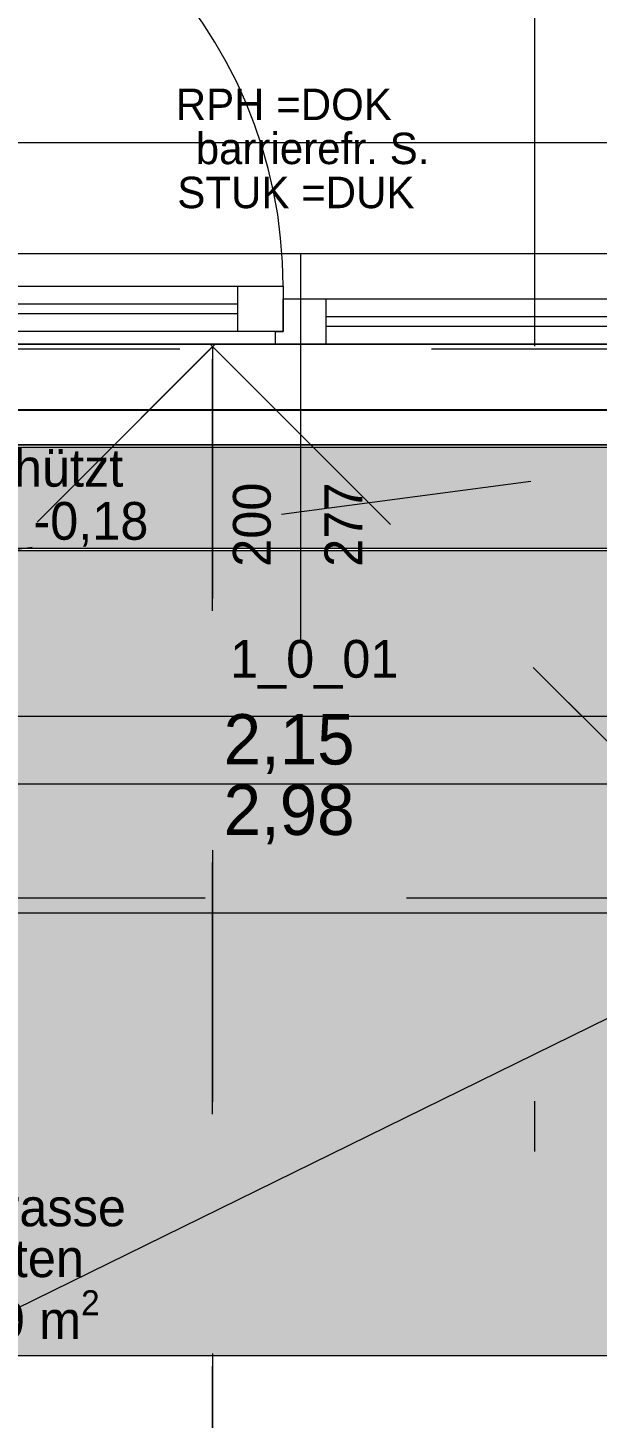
# Model space of a CAD drawing. Header units: metres. Extents: x -3.9 to 83, y -38 to 6.2.
# Drawn here: x 10.623 to 11.754, y -17.004 to -14.242 of the extents above; entities that cross this region are included whole.
import ezdxf

# ---------------------------------------------------------------- set-up
doc = ezdxf.new("R2010")
doc.units = ezdxf.units.M
doc.header["$MEASUREMENT"] = 0
for name, pattern in [('Achse', [0.004, 0.002, -0.001, 0, -0.001]), ('Baufluchtlinie', [0.013, 0.008, -0.005]), ('Schnittlinie', [0.006, 0.003, -0.0015, 0, -0.0015]), ('Untersicht', [0.001, 0.0005, -0.0005])]:
    doc.linetypes.add(name, pattern=pattern)
for name, color, linetype in [('0._EG PP_2_000 Achsraster', 7, 'Continuous'), ('0._EG PP_2_110 Wand Aussen', 7, 'Continuous'), ('0._EG PP_2_210 Decke', 7, 'Continuous'), ('0._EG PP_2_220 Bodenaufbau', 7, 'Continuous'), ('0._EG PP_2_221 Bodenaufbau - Abdichtung', 7, 'Continuous'), ('0._EG PP_2_221 Bodenaufbau - Terrassenbelag', 7, 'Continuous'), ('0._EG PP_2_240 Unterdämmung', 7, 'Continuous'), ('0._EG PP_2_611 Entwässerung', 7, 'Continuous'), ('0._EG PP_2_851 Marker Schnitt', 7, 'Continuous'), ('0._EG PP_2_950 Polierplan Bemaßung', 7, 'Continuous'), ('0._EG PP_2_955 Polierplan Beschriftung', 7, 'Continuous'), ('0._EG PP_2_970 Brandschutz', 7, 'Continuous'), ('0._EG PP_2_Neubau_840 Baulinien', 7, 'Continuous')]:
    doc.layers.add(name, color=color, linetype=linetype)
doc.styles.add('ERSTELLTER_STIL_2', font='')
doc.styles.get('ERSTELLTER_STIL_2').set_extended_font_data('Eurostile')

msp = doc.modelspace()

# ---------------------------------------------------------------- hatches: boundary and pattern name
at = {"layer": '0._EG PP_2_221 Bodenaufbau - Terrassenbelag', "linetype": 'Continuous', "lineweight": 0, "true_color": 0x111111}
msp.add_hatch(color=250, dxfattribs=at).paths.add_polyline_path([(7.42, -15.075), (6.94, -15.075), (6.94, -16.88), (12.23, -16.88), (12.23, -15.28), (9.96, -15.28), (9.96, -15.075), (8.83, -15.075), (8.83, -15.28), (7.42, -15.28)])
at = {"layer": '0._EG PP_2_611 Entwässerung', "linetype": 'Continuous', "lineweight": 13, "true_color": 0x89cdad}
msp.add_hatch(color=123, dxfattribs=at).paths.add_polyline_path([(9.965, -15.275), (12.365, -15.275), (12.365, -15.075), (9.965, -15.075)])

# ---------------------------------------------------------------- linework, layer by layer
at = {"layer": '0._EG PP_2_000 Achsraster', "color": 5, "linetype": 'Achse', "lineweight": 0, "ltscale": 1000}
msp.add_line((-1.5, -15), (21, -15), dxfattribs=at)
at = {"layer": '0._EG PP_2_110 Wand Aussen', "color": 7, "linetype": 'Continuous', "lineweight": 13, "ltscale": 1000}
for p, q in [((10.09, -14.69), (12.24, -14.69)), ((11.165, -15.4591), (11.165, -14.69)), ((10.285, -14.755), (11.04, -14.755)), ((11.04, -14.845), (11.04, -14.755)), ((11.04, -14.755), (11.13, -14.755)), ((11.13, -14.755), (11.13, -14.845)), ((10.285, -14.79), (11.04, -14.79)), ((11.13, -14.845), (11.13, -14.78)), ((11.13, -14.78), (11.165, -14.78)), ((11.165, -14.78), (11.215, -14.78)), ((11.215, -14.78), (12.12, -14.78)), ((11.215, -14.78), (11.215, -14.87)), ((11.04, -14.81), (10.285, -14.81)), ((11.215, -14.815), (12.12, -14.815)), ((11.04, -14.845), (10.285, -14.845)), ((11.13, -14.845), (11.04, -14.845)), ((11.115, -14.87), (11.115, -14.845)), ((11.115, -14.845), (11.13, -14.845)), ((12.12, -14.835), (11.215, -14.835)), ((11.115, -14.87), (10.21, -14.87)), ((11.165, -14.87), (11.115, -14.87)), ((11.215, -14.87), (11.165, -14.87)), ((12.12, -14.87), (11.215, -14.87)), ((10.165, -15.07), (12.165, -15.07))]:
    msp.add_line(p, q, dxfattribs=at)
at = {"layer": '0._EG PP_2_110 Wand Aussen', "color": 8, "linetype": 'Continuous', "lineweight": 0, "ltscale": 1000}
msp.add_arc((10.195, -14.755), 0.935, 0, 90, dxfattribs=at)
at = {"layer": '0._EG PP_2_210 Decke', "color": 7, "linetype": 'Continuous', "lineweight": 13, "ltscale": 1000, "true_color": 0xf4f4f4, "flags": 128}
msp.add_lwpolyline([(0.1444, -3.915), (0.1845, -14.87), (15.32, -14.87), (15.32, -6.225), (10.905, -6.225), (10.905, -6.065), (8.925, -6.065), (8.925, -4.045), (8.745, -4.045), (8.745, -3.915), (5.625, -3.915), (0.8144, -3.915)], close=True, dxfattribs=at)
at = {"layer": '0._EG PP_2_210 Decke', "color": 8, "linetype": 'Continuous', "lineweight": 13, "ltscale": 1000, "flags": 128}
msp.add_lwpolyline([(0.1831, -14.47), (0.185, -14.9998), (0.185, -21.895), (3.305, -21.895), (3.305, -22.165), (4.905, -22.165), (4.905, -24.32), (7.875, -24.32), (7.875, -23.85), (9.87, -23.85), (9.87, -24.32), (13.0067, -24.32), (12.9484, -23.92), (12.865, -23.92), (12.865, -21.895), (18.7604, -21.895), (18.7621, -21.495), (18.7694, -20.4274), (14.6603, -20.4274), (15.32, -17.3819), (15.32, -14.87), (15.32, -14.47)], close=True, dxfattribs=at)
at = {"layer": '0._EG PP_2_210 Decke', "color": 8, "linetype": 'Untersicht', "lineweight": 13, "ltscale": 1000, "flags": 128}
msp.add_lwpolyline([(5.375, -15.07), (5.375, -15.97), (13.605, -15.97), (13.605, -15.07)], dxfattribs=at)
at = {"layer": '0._EG PP_2_220 Bodenaufbau', "color": 7, "linetype": 'Continuous', "lineweight": 13, "ltscale": 1000, "true_color": 0xf4f4f4, "flags": 128}
for points in [[(0.3244, -3.915), (0.3639, -14.69), (13.56, -14.69), (13.56, -8.775), (6.835, -8.775), (6.835, -6.225), (6.415, -6.225), (6.415, -3.915)], [(0.1846, -14.87), (0.185, -21.495), (5.305, -21.495), (5.305, -23.92), (7.875, -23.92), (7.875, -23.81), (9.895, -23.81), (9.895, -23.92), (10.085, -23.92), (10.085, -23.68), (10.895, -23.68), (10.895, -23.92), (12.465, -23.92), (12.465, -21.495), (18.4632, -21.495), (18.4737, -19.8717), (14.5965, -19.8717), (15.14, -17.3627), (15.14, -14.87)], [(0.1853, -15.07), (0.185, -14.9998), (0.185, -21.365), (5.435, -21.365), (5.435, -23.79), (7.875, -23.79), (7.875, -23.85), (9.875, -23.85), (9.875, -23.79), (10.035, -23.79), (10.035, -23.68), (10.94, -23.68), (10.94, -23.79), (12.335, -23.79), (12.335, -21.365), (18.463, -21.365), (18.4871, -17.7847), (14.9872, -17.7847), (15.08, -17.3563), (15.08, -14.87), (13.61, -14.87), (13.61, -15.07)]]:
    msp.add_lwpolyline(points, close=True, dxfattribs=at)
at = {"layer": '0._EG PP_2_221 Bodenaufbau - Abdichtung', "color": 171, "linetype": 'Untersicht', "lineweight": 13, "ltscale": 1000, "true_color": 0x6c6cff, "flags": 128}
for points in [[(6.175, -14.87), (10.995, -14.87)], [(10.995, -14.87), (8.585, -17.28)], [(8.585, -17.28), (10.99, -14.875)], [(10.985, -14.87), (15.14, -14.87)], [(13.395, -17.28), (10.985, -14.87)], [(10.99, -14.875), (10.99, -22.4)], [(10.99, -22.4), (10.99, -14.875)], [(10.99, -14.875), (13.395, -17.28)]]:
    msp.add_lwpolyline(points, dxfattribs=at)
at = {"layer": '0._EG PP_2_221 Bodenaufbau - Terrassenbelag', "color": 7, "linetype": 'Continuous', "lineweight": 18, "ltscale": 1000, "flags": 128}
for points in [[(9.96, -15.28), (12.23, -15.28)], [(12.23, -16.88), (6.94, -16.88)]]:
    msp.add_lwpolyline(points, dxfattribs=at)
at = {"layer": '0._EG PP_2_240 Unterdämmung', "color": 30, "linetype": 'Untersicht', "lineweight": 13, "ltscale": 1000, "true_color": 0xff6400, "flags": 128}
msp.add_lwpolyline([(5.375, -15.97), (13.605, -15.97), (13.605, -14.88), (5.375, -14.88)], close=True, dxfattribs=at)
at = {"layer": '0._EG PP_2_611 Entwässerung', "color": 8, "linetype": 'Continuous', "lineweight": 13, "ltscale": 1000, "flags": 128}
msp.add_lwpolyline([(9.965, -15.275), (12.365, -15.275), (12.365, -15.075), (9.965, -15.075)], close=True, dxfattribs=at)
at = {"layer": '0._EG PP_2_851 Marker Schnitt', "color": 7, "linetype": 'Schnittlinie', "lineweight": 13, "ltscale": 1000}
msp.add_line((11.63, -5.7741), (11.63, -35.645), dxfattribs=at)
at = {"layer": '0._EG PP_2_950 Polierplan Bemaßung', "color": 76, "linetype": 'Continuous', "lineweight": 13, "ltscale": 1000, "true_color": 0x3f7f02}
for p, q in [((0.185, -21.895), (15.32, -14.47)), ((10.09, -15.7436), (12.24, -15.7436))]:
    msp.add_line(p, q, dxfattribs=at)
at = {"layer": '0._EG PP_2_950 Polierplan Bemaßung', "color": 30, "linetype": 'Untersicht', "lineweight": 13, "ltscale": 1000, "true_color": 0xff6400}
msp.add_line((13.605, -14.88), (5.375, -15.97), dxfattribs=at)
at = {"layer": '0._EG PP_2_950 Polierplan Bemaßung', "color": 1, "linetype": 'Continuous', "lineweight": 13, "ltscale": 1000, "true_color": 0xfb0106}
msp.add_line((0.055, -16), (18.935, -16), dxfattribs=at)
at = {"layer": '0._EG PP_2_970 Brandschutz', "color": 16, "linetype": 'Continuous', "lineweight": 13, "ltscale": 1000, "true_color": 0x7e0000}
msp.add_line((10.2116, -15.609), (14.3033, -15.609), dxfattribs=at)
at = {"layer": '0._EG PP_2_Neubau_840 Baulinien', "color": 1, "linetype": 'Baufluchtlinie', "lineweight": 25, "ltscale": 1000, "true_color": 0xfb0106, "flags": 128}
msp.add_lwpolyline([(-3.9335, -14.9777), (0, -15), (18.9876, -15.0005), (22.8486, -15.0037)], dxfattribs=at)

# ---------------------------------------------------------------- texts
at = {"layer": '0._EG PP_2_110 Wand Aussen', "color": 7, "linetype": 'Continuous', "lineweight": 13, "attachment_point": 9, "style": 'ERSTELLTER_STIL_2'}
for s, insert, char_height in [('\\A1;{\\pqr;\\pt0;\\fEurostile|b0|i0|c0|p0;\\W1.000000;RPH =DOK}', (11.3462, -14.4258), 0.0625), ('\\A1;{\\pqr;\\pt0;\\fEurostile|b0|i0|c0|p0;\\W1.000000;barrierefr. S. }', (11.4208, -14.5133), 0.0625), ('\\A1;{\\pqr;\\pt0;\\fEurostile|b0|i0|c0|p0;\\W1.000000;STUK =DUK}', (11.3911, -14.6008), 0.0625), ('\\A1;{\\pqr;\\pt0;\\fEurostile|b0|i0|c0|p0;\\W1.000000;1_0_01}', (11.3592, -15.5543), 0.075)]:
    msp.add_mtext(s, dxfattribs=dict(at, insert=insert, char_height=char_height))
at = {"layer": '0._EG PP_2_110 Wand Aussen', "color": 7, "linetype": 'Continuous', "lineweight": 13, "char_height": 0.075, "attachment_point": 9, "rotation": 90, "style": 'ERSTELLTER_STIL_2'}
for s, insert in [('\\A1;{\\pqr;\\pt0;\\fEurostile|b0|i0|c0|p0;\\W1.000000;200}', (11.1064, -15.145)), ('\\A1;{\\pqr;\\pt0;\\fEurostile|b0|i0|c0|p0;\\W1.000000;277}', (11.2872, -15.145))]:
    msp.add_mtext(s, dxfattribs=dict(at, insert=insert))
at = {"layer": '0._EG PP_2_950 Polierplan Bemaßung', "color": 76, "linetype": 'Continuous', "lineweight": 13, "true_color": 0x3f7f02, "char_height": 0.1, "width": 0.306373, "attachment_point": 7, "style": 'ERSTELLTER_STIL_2'}
for s, insert in [('\\A1;{\\pql;\\fEurostile|b0|i0|c0|p0;\\W1.000000;2,15}', (11.0118, -15.7236)), ('\\A1;{\\pql;\\fEurostile|b0|i0|c0|p0;\\W1.000000;2,98}', (11.0118, -15.8636))]:
    msp.add_mtext(s, dxfattribs=dict(at, insert=insert))
at = {"layer": '0._EG PP_2_955 Polierplan Beschriftung', "color": 7, "linetype": 'Continuous', "lineweight": 13, "char_height": 0.075, "attachment_point": 1, "style": 'ERSTELLTER_STIL_2'}
for s, insert in [('\\A1;{\\pql;\\fEurostile|b0|i0|c0|p0;\\W1.000000;Rinne teilgeschützt\\fEurostile|b0|i0|c0|p0;\\W1.000000;  }', (9.965, -15.0781)), ('\\A1;{\\pql;\\pt0,1;\\fEurostile|b0|i0|c0|p0;\\W1.000000;-0,18\\fEurostile|b0|i0|c0|p0;\\W1.000000;\\A1{\\H.66x;\\S^  ;}\\fEurostile|b0|i0|c0|p0;\\W1.000000;\\fEurostile|b0|i0|c0|p0;\\W1.000000;\\A1{\\H.66x;\\S^  ;}\\fEurostile|b0|i0|c0|p0;\\W1.000000;\\fEurostile|b0|i0|c0|p0;\\W1.000000;\\fEurostile|b0|i0|c0|p0;\\W1.000000;\\fEurostile|b0|i0|c0|p0;\\W1.000000;\\fEurostile|b0|i0|c0|p0;\\W1.000000;\\fEurostile|b0|i0|c0|p0;\\W1.000000;\\fEurostile|b0|i0|c0|p0;\\W1.000000;\\A1{\\H.66x;\\S^  ;}\\fEurostile|b0|i0|c0|p0;\\W1.000000;\\fEurostile|b0|i0|c0|p0;\\W1.000000;\\A1{\\H.66x;\\S^  ;}\\fEurostile|b0|i0|c0|p0;\\W1.000000;\\fEurostile|b0|i0|c0|p0;\\W1.000000;\\fEurostile|b0|i0|c0|p0;\\W1.000000;\\fEurostile|b0|i0|c0|p0;\\W1.000000;\\fEurostile|b0|i0|c0|p0;\\W1.000000;\\fEurostile|b0|i0|c0|p0;\\W1.000000;\\fEurostile|b0|i0|c0|p0;\\W1.000000;\\A1{\\H.66x;\\S^  ;}\\fEurostile|b0|i0|c0|p0;\\W1.000000;\\fEurostile|b0|i0|c0|p0;\\W1.000000;\\A1{\\H.66x;\\S^  ;}\\fEurostile|b0|i0|c0|p0;\\W1.000000;\\fEurostile|b0|i0|c0|p0;\\W1.000000;\\fEurostile|b0|i0|c0|p0;\\W1.000000;\\fEurostile|b0|i0|c0|p0;\\W1.000000;\\fEurostile|b0|i0|c0|p0;\\W1.000000;\\fEurostile|b0|i0|c0|p0;\\W1.000000;\\fEurostile|b0|i0|c0|p0;\\W1.000000;\\A1{\\H.66x;\\S^  ;}\\fEurostile|b0|i0|c0|p0;\\W1.000000;\\fEurostile|b0|i0|c0|p0;\\W1.000000;\\fEurostile|b0|i0|c0|p0;\\W1.000000;\\fEurostile|b0|i0|c0|p0;\\W1.000000;\\fEurostile|b0|i0|c0|p0;\\W1.000000;\\fEurostile|b0|i0|c0|p0;\\W1.000000;\\fEurostile|b0|i0|c0|p0;\\W1.000000;\\fEurostile|b0|i0|c0|p0;\\W1.000000;\\fEurostile|b0|i0|c0|p0;\\W1.000000;\\fEurostile|b0|i0|c0|p0;\\W1.000000;\\fEurostile|b0|i0|c0|p0;\\W1.000000;\\fEurostile|b0|i0|c0|p0;\\W1.000000;\\fEurostile|b0|i0|c0|p0;\\W1.000000;\\fEurostile|b0|i0|c0|p0;\\W1.000000;\\fEurostile|b0|i0|c0|p0;\\W1.000000;\\fEurostile|b0|i0|c0|p0;\\W1.000000;\\fEurostile|b0|i0|c0|p0;\\W1.000000;\\fEurostile|b0|i0|c0|p0;\\W1.000000;\\fEurostile|b0|i0|c0|p0;\\W1.000000;}', (10.6337, -15.1836))]:
    msp.add_mtext(s, dxfattribs=dict(at, insert=insert))
at = {"layer": '0._EG PP_2_955 Polierplan Beschriftung', "color": 7, "linetype": 'Continuous', "lineweight": 13, "insert": (10.422, -16.8683), "char_height": 0.075, "attachment_point": 7, "line_spacing_factor": 0.808076, "style": 'ERSTELLTER_STIL_2'}
msp.add_mtext('\\A1;{\\pql;\\fEurostile|b0|i0|c0|p0;\\W1.000000;Terrasse\\P\\pql;\\fEurostile|b0|i0|c0|p0;\\W1.000000;Platten\\P\\pql;\\fEurostile|b0|i0|c0|p0;\\W1.000000;8,79\\fEurostile|b0|i0|c0|p0;\\W1.000000; m\\fEurostile|b0|i0|c0|p0;\\W1.000000;\\A1{\\H.66x;\\S2^  ;}}', dxfattribs=at)

doc.saveas('drawing.dxf')
